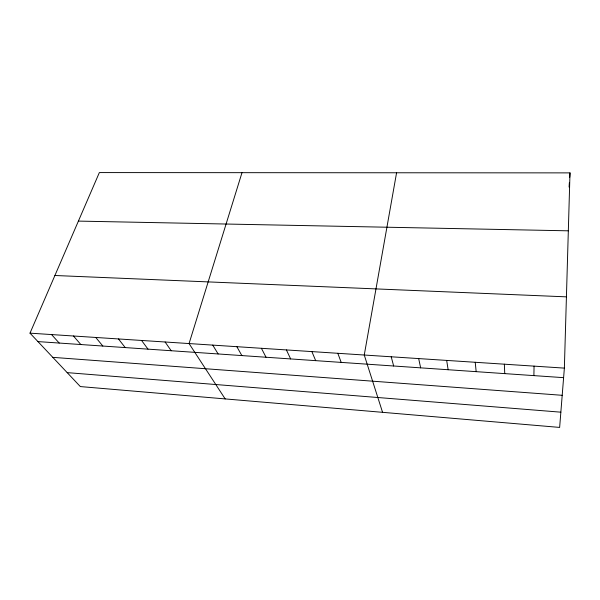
<?xml version="1.0" encoding="UTF-8"?>
<svg xmlns="http://www.w3.org/2000/svg" width="600" height="600" viewBox="0 0 600 600"><rect width="100%" height="100%" fill="white"/><g stroke="black" fill="none" stroke-linecap="round" stroke-linejoin="round"><path stroke-width="0.9" d="M533.888 375.615L534.06 366.127M564.368 368.115L570 172.882L99.352 172.583L30 333.157L80.325 386.572L559.643 427.418L564.368 368.115L30 333.157M569.077 187.058L569.37 182.58M569.715 177.292L570 172.882M396.577 172.77L364.26 355.02L382.567 412.327M241.995 172.672L189.067 343.56L225.18 398.918M78.398 221.1L568.327 230.82M54.907 275.498L566.423 296.85M37.95 341.595L563.61 377.655M52.8 357.353L562.2 395.303M67.177 372.623L560.857 412.178M51.54 334.567L59.213 343.058M73.455 336L80.835 344.535M95.76 337.455L102.833 346.05M118.462 338.94L125.22 347.58M141.57 340.455L148.005 349.147M165.105 341.993L171.195 350.737M212.745 345.112L218.123 353.955M236.85 346.688L241.86 355.582M261.405 348.293L266.025 357.24M286.403 349.928L290.632 358.928M311.873 351.593L315.683 360.645M337.822 353.295L341.197 362.4M391.207 356.782L393.66 366M418.673 358.582L420.645 367.853M446.67 360.413L448.14 369.735M475.23 362.28L476.168 371.655M504.353 364.185L504.75 373.62"/></g></svg>
